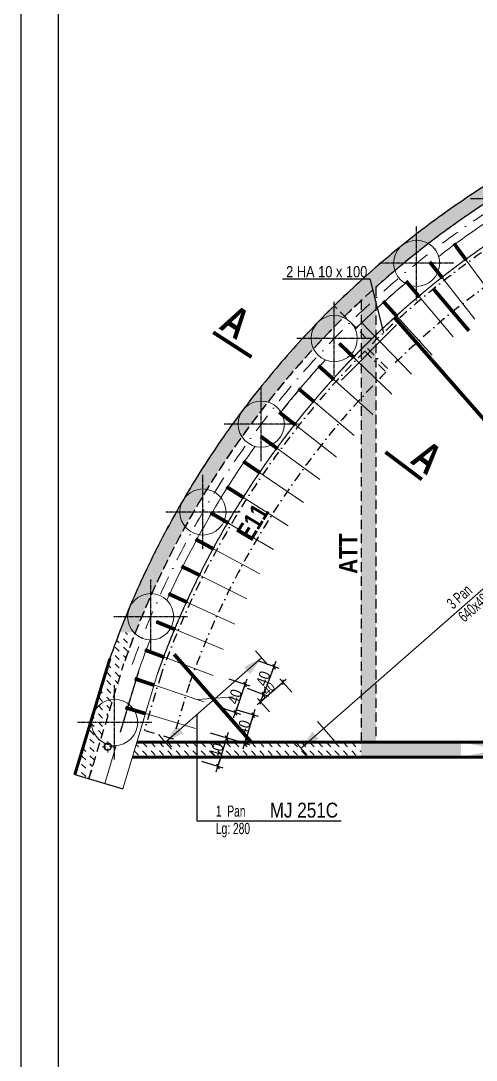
# Model space of a CAD drawing. Header units: millimetres. Extents: x 10483 to 17848, y -43633 to -39433.
# Drawn here: x 10483 to 11095, y -42596 to -41200 of the extents above; entities that cross this region are included whole.
import ezdxf
from ezdxf.enums import TextEntityAlignment as Align

# ---------------------------------------------------------------- set-up
doc = ezdxf.new("R2010")
doc.units = ezdxf.units.MM
doc.linetypes.add('CACHEX2', pattern=[19.05, 12.7, -6.35])
doc.linetypes.add('TIRETPTX2', pattern=[50.8, 25.4, -12.7, 0, -12.7])
for name, color, linetype in [('01-Cad  2', 1, 'Continuous'), ('01_ARMA_INF', 50, 'Continuous'), ('01_cote_gen', 4, 'Continuous'), ('01_isolant ext', 2, 'TIRETPTX2'), ('01_linteaux', 2, 'Continuous'), ('01_murs_sup', 2, 'CACHEX2'), ('01_resv', 32, 'Continuous'), ('01_texte', 230, 'Continuous'), ('AA_COTES', 2, 'Continuous')]:
    doc.layers.add(name, color=color, linetype=linetype)
for name, color, linetype, lineweight in [('01_murs_coup', 5, 'Continuous', 60), ('01_PIEUX', 5, 'Continuous', 60), ('01_tram_axes', 2, 'TIRETPTX2', 9), ('B Général', 7, 'Continuous', 5)]:
    doc.layers.add(name, color=color, linetype=linetype, lineweight=lineweight)
doc.styles.add('ARIAL NA', font='ARIALN.TTF')
doc.styles.add('impact', font='impact.ttf')
doc.styles.add('PATIO', font='ARIALN.TTF')
doc.styles.add('STYLE2', font='ARIALN.TTF')
doc.styles.add('Titre', font='ariblk.ttf')
doc.dimstyles.new('JB50', dxfattribs={"dimscale": 0.1, "dimtxt": 150, "dimasz": 15, "dimexe": 0.1, "dimexo": 0.1, "dimgap": 0.09, "dimtad": 1, "dimdec": 1, "dimdsep": 46, "dimtxsty": 'STYLE2', "dimblk1": 'BOND_G', "dimblk2": 'BOND_D', "dimsah": 1, "dimcen": 1.5, "dimdle": 0.01, "dimse1": 1, "dimse2": 1, "dimclrd": 4, "dimclre": 2, "dimclrt": 6, "dimazin": 2, "dimtfac": 2.333333, "dimtdec": 1, "dimtix": 1, "dimtmove": 2, "dimatfit": 3, "dimldrblk": 'BOND_G', "dimfxl": 1, "dimtolj": 1, "dimtzin": 0, "dimarcsym": 0})
doc.dimstyles.new('JB50res', dxfattribs={"dimscale": 0.1, "dimtxt": 120, "dimasz": 12, "dimexe": 0.1, "dimexo": 0.1, "dimgap": 0.09, "dimtad": 1, "dimdec": 1, "dimdsep": 46, "dimtxsty": 'STYLE2', "dimblk1": 'BOND_G', "dimblk2": 'BOND_D', "dimsah": 1, "dimcen": 1.5, "dimdle": 0.01, "dimse1": 1, "dimse2": 1, "dimclrd": 4, "dimclre": 2, "dimclrt": 6, "dimazin": 2, "dimtfac": 2.333333, "dimtdec": 1, "dimtix": 1, "dimtmove": 2, "dimatfit": 3, "dimldrblk": 'BOND_G', "dimfxl": 1, "dimtolj": 1, "dimtzin": 0, "dimarcsym": 0})
pattern_1 = [(135, (-1339.371, 5604.787), (-11.2253202, 9e-16), [7.9375, -7.9375])]

# ---------------------------------------------------------------- blocks, each defined once
blk = doc.blocks.new('EP')
at = {"layer": 'B Général', "color": 7, "linetype": 'Continuous', "lineweight": 5}
for p, q in [((-7.5, 0), (-2.5, 0)), ((0, 7.5), (0, 2.5)), ((7.5, 0), (2.5, 0)), ((0, -7.5), (0, -2.5))]:
    blk.add_line(p, q, dxfattribs=at)
at = {"layer": 'B Général', "color": 7, "linetype": 'Continuous', "lineweight": 5, "flags": 128}
for points in [[(-5, 0, -1), (5, 0, -1)], [(-4.3, 0, -1), (4.3, 0, -1)]]:
    blk.add_lwpolyline(points, format="xyb", close=True, dxfattribs=at)
blk = doc.blocks.new('BOND_G')
at = {"layer": 'AA_COTES', "color": 0}
for p, q in [((0, -5), (0, 15)), ((5, 0), (-5, 0)), ((1.77, 1.77), (-1.77, -1.77))]:
    blk.add_line(p, q, dxfattribs=at)
blk = doc.blocks.new('BOND_D')
at = {"layer": 'AA_COTES', "color": 0}
for p, q in [((5, 0), (-5, 0)), ((-1.77, -1.77), (1.77, 1.77)), ((0, 5), (0, -15))]:
    blk.add_line(p, q, dxfattribs=at)
blk = doc.blocks.new('*D5425')
at = {"layer": '01_resv', "color": 4, "lineweight": -2, "ltscale": 200, "transparency": 16777216}
blk.add_line((10806.1, -42113.8), (10834.4, -42089), dxfattribs=at)
at = {"layer": 'Defpoints', "color": 0, "ltscale": 200, "transparency": 16777216}
for p in [(10835.3, -42088.2), (10881.5, -42141), (10851.4, -42167.3)]:
    blk.add_point(p, dxfattribs=at)
at = {"layer": '01_resv', "color": 4, "lineweight": -2, "ltscale": 200, "transparency": 16777216, "xscale": 1.2, "yscale": 1.2, "zscale": 1.2}
for name, p, rotation in [('BOND_D', (10835.3, -42088.2), 41.21220924565888), ('BOND_G', (10805.2, -42114.6), 221.2122092456589)]:
    blk.add_blockref(name, p, dxfattribs=dict(at, rotation=rotation))
at = {"layer": '01_resv', "color": 6, "ltscale": 200, "transparency": 16777216, "insert": (10816.2, -42096.8), "char_height": 12, "attachment_point": 5, "rotation": 41.2122, "style": 'STYLE2'}
blk.add_mtext('\\A1;40', dxfattribs=at)
blk = doc.blocks.new('*D5397')
at = {"layer": '01_cote_gen', "color": 4, "lineweight": -2, "ltscale": 5, "transparency": 16777216}
blk.add_line((10759.1, -42164.5), (10748.5, -42200), dxfattribs=at)
at = {"layer": 'Defpoints', "color": 0, "ltscale": 5, "transparency": 16777216}
for p in [(10670.8, -42136.5), (10659.3, -42174.8), (10748, -42201.4)]:
    blk.add_point(p, dxfattribs=at)
at = {"layer": '01_cote_gen', "color": 4, "lineweight": -2, "ltscale": 5, "transparency": 16777216, "xscale": 1.5, "yscale": 1.5, "zscale": 1.5}
for name, p, rotation in [('BOND_G', (10759.5, -42163.1), 73.28031407098847), ('BOND_D', (10748, -42201.4), 253.2803140709885)]:
    blk.add_blockref(name, p, dxfattribs=dict(at, rotation=rotation))
at = {"layer": '01_cote_gen', "color": 6, "lineweight": 0, "ltscale": 5, "transparency": 16777216, "insert": (10746.4, -42180.1), "char_height": 15, "attachment_point": 5, "rotation": 73.2803, "style": 'STYLE2'}
blk.add_mtext('\\A1;40', dxfattribs=at)
blk = doc.blocks.new('*D5398')
at = {"layer": '01_cote_gen', "color": 4, "lineweight": -2, "ltscale": 5, "transparency": 16777216}
blk.add_line((10795.1, -42133.6), (10784.4, -42169), dxfattribs=at)
at = {"layer": 'Defpoints', "color": 0, "ltscale": 5, "transparency": 16777216}
for p in [(10662.9, -42092.4), (10651.4, -42130.6), (10784, -42170.5)]:
    blk.add_point(p, dxfattribs=at)
at = {"layer": '01_cote_gen', "color": 4, "lineweight": -2, "ltscale": 5, "transparency": 16777216, "xscale": 1.5, "yscale": 1.5, "zscale": 1.5}
for name, p, rotation in [('BOND_G', (10795.5, -42132.2), 73.28031407103259), ('BOND_D', (10784, -42170.5), 253.2803140710326)]:
    blk.add_blockref(name, p, dxfattribs=dict(at, rotation=rotation))
at = {"layer": '01_cote_gen', "color": 6, "lineweight": 0, "ltscale": 5, "transparency": 16777216, "insert": (10782.4, -42149.1), "char_height": 15, "attachment_point": 5, "rotation": 73.2803, "style": 'STYLE2'}
blk.add_mtext('\\A1;40', dxfattribs=at)
blk = doc.blocks.new('*D5399')
at = {"layer": '01_cote_gen', "color": 4, "lineweight": -2, "ltscale": 5, "transparency": 16777216}
blk.add_line((10783.8, -42092.6), (10772, -42127.6), dxfattribs=at)
at = {"layer": 'Defpoints', "color": 0, "ltscale": 5, "transparency": 16777216}
for p in [(10676.3, -42054.8), (10663.6, -42092.6), (10771.5, -42129.1)]:
    blk.add_point(p, dxfattribs=at)
at = {"layer": '01_cote_gen', "color": 4, "lineweight": -2, "ltscale": 5, "transparency": 16777216, "xscale": 1.5, "yscale": 1.5, "zscale": 1.5}
for name, p, rotation in [('BOND_G', (10784.3, -42091.2), 71.33441407104179), ('BOND_D', (10771.5, -42129.1), 251.3344140710418)]:
    blk.add_blockref(name, p, dxfattribs=dict(at, rotation=rotation))
at = {"layer": '01_cote_gen', "color": 6, "lineweight": 0, "ltscale": 5, "transparency": 16777216, "insert": (10770.6, -42107.7), "char_height": 15, "attachment_point": 5, "rotation": 71.3344, "style": 'STYLE2'}
blk.add_mtext('\\A1;40', dxfattribs=at)
blk = doc.blocks.new('*D5400')
at = {"layer": '01_cote_gen', "color": 4, "lineweight": -2, "ltscale": 5, "transparency": 16777216}
blk.add_line((10822.5, -42068.7), (10809.5, -42103.3), dxfattribs=at)
at = {"layer": 'Defpoints', "color": 0, "ltscale": 5, "transparency": 16777216}
for p in [(10691.1, -42017.6), (10677, -42055), (10809, -42104.7)]:
    blk.add_point(p, dxfattribs=at)
at = {"layer": '01_cote_gen', "color": 4, "lineweight": -2, "ltscale": 5, "transparency": 16777216, "xscale": 1.5, "yscale": 1.5, "zscale": 1.5}
for name, p, rotation in [('BOND_G', (10823.1, -42067.3), 69.38851407105818), ('BOND_D', (10809, -42104.7), 249.3885140710582)]:
    blk.add_blockref(name, p, dxfattribs=dict(at, rotation=rotation))
at = {"layer": '01_cote_gen', "color": 6, "lineweight": 0, "ltscale": 5, "transparency": 16777216, "insert": (10808.9, -42083.3), "char_height": 15, "attachment_point": 5, "rotation": 69.3885, "style": 'STYLE2'}
blk.add_mtext('\\A1;40', dxfattribs=at)

msp = doc.modelspace()

# ---------------------------------------------------------------- hatches: boundary and pattern name
at = {"layer": '01_murs_sup', "ltscale": 200}
h = msp.add_hatch(dxfattribs=at)
h.set_pattern_fill('DASH', color=256, scale=2.5, angle=135)
h.set_pattern_definition(pattern_1)
h.paths.add_polyline_path([(11821.61, -41389.99), (11687.26, -41389.99), (11687.26, -41248.6, -0.0095803), (11734.11, -41246.06), (11855.05, -41245.42), (11854.94, -41225.42), (11733.71, -41226.06, 0.3003693), (10615.8, -42021.33), (10637.27, -42021.33, -0.111323), (10940.03, -41575.78), (10940.03, -42021.33), (10960.03, -42021.33), (10960.03, -41557.47, -0.1614566), (11667.26, -41250.23), (11667.26, -41409.99), (11821.61, -41409.99)])
h.paths.add_polyline_path([(11397.08, -41704.73), (11362.08, -41704.73), (11362.08, -41739.73), (11397.08, -41739.73)], flags=17)
h.paths.add_polyline_path([(11587.52, -41677.73), (11552.52, -41677.73), (11552.52, -41712.73), (11587.52, -41712.73)], flags=17)
h = msp.add_hatch(dxfattribs=at)
h.set_pattern_fill('DASH', color=256, scale=2.5, angle=135)
h.set_pattern_definition(pattern_1)
edge = h.paths.add_edge_path()
edge.add_line((10555.68, -42212.21), (10574.84, -42217.96))
edge.add_line((10574.84, -42217.96), (10621.72, -42063.02))
edge.add_arc((11776.84, -42470.04), 1224.73, 158.5078, 160.58977, ccw=False)
edge.add_line((10637.27, -42021.33), (10615.8, -42021.33))
edge.add_arc((11776.95, -42470.2), 1244.88, 158.86486, 160.6054)
edge.add_line((10602.71, -42056.8), (10555.68, -42212.21))
h = msp.add_hatch(dxfattribs=at)
h.set_pattern_fill('DASH', color=256, scale=2.5, angle=135)
h.set_pattern_definition(pattern_1)
h.paths.add_polyline_path([(12401.02, -42578.05), (11990.11, -42578.05, 0.2561511), (11243.54, -42168.73), (10960.03, -42168.73), (10960.03, -42021.33), (10940.03, -42021.33), (10940.03, -42188.73), (11243.54, -42188.73, -0.2587896), (11977.82, -42596.05), (12109.12, -42596.05), (12109.12, -43016.38), (12129.12, -43016.38), (12129.12, -42596.05), (12401.12, -42596.1)])
h = msp.add_hatch(dxfattribs=at)
h.set_pattern_fill('DASH', color=256, scale=2.5, angle=135)
h.set_pattern_definition([(135, (7936.0636, -753.445), (-11.2253202, 9e-16), [7.9375, -7.9375])])
h.paths.add_polyline_path([(10940.13, -42168.73), (10639.19, -42168.73), (10633.18, -42188.73), (10940.13, -42188.73)])

# ---------------------------------------------------------------- linework, layer by layer
at = {"layer": '01-Cad  2'}
for p, q in [((10483.45, -39433.32, 9.99), (10483.45, -43633.32, -5.46)), ((10533.45, -39483.32, -0.3), (10533.45, -43583.32, -0.3))]:
    msp.add_line(p, q, dxfattribs=at)
at = {"layer": '01_ARMA_INF', "linetype": 'Continuous', "lineweight": 0}
for p, q in [((11122.85, -41577.78), (11064.82, -41498.81)), ((11092.93, -41600.5), (11032.25, -41523.55)), ((11063.8, -41624.23), (11000.54, -41549.38)), ((11035.49, -41648.93), (10969.73, -41576.27)), ((11008.03, -41674.58), (10939.84, -41604.2)), ((10981.47, -41701.15), (10910.93, -41633.12)), ((10955.82, -41728.6), (10883.01, -41663.01)), ((10931.11, -41756.91), (10856.12, -41693.82)), ((10907.39, -41786.04), (10830.29, -41725.54)), ((10884.66, -41815.96), (10805.56, -41758.11)), ((10862.97, -41846.64), (10781.95, -41791.5)), ((10842.33, -41878.03), (10759.48, -41825.68)), ((10822.76, -41910.1), (10738.19, -41860.6)), ((10804.3, -41942.83), (10718.09, -41896.22)), ((10786.96, -41976.16), (10699.22, -41932.51)), ((10770.76, -42010.06), (10681.59, -41969.41)), ((10755.72, -42044.49), (10665.22, -42006.89)), ((10741.86, -42079.41), (10650.13, -42044.91)), ((10729.19, -42114.78), (10636.35, -42083.41)), ((10717.73, -42150.56), (10623.88, -42122.36))]:
    msp.add_line(p, q, dxfattribs=at)
at = {"layer": '01_ARMA_INF', "linetype": 'Continuous', "lineweight": 0, "const_width": 5, "flags": 128}
for points in [[(11081.4, -41521.37), (11064.82, -41498.81)], [(11049.59, -41545.53), (11032.25, -41523.55)], [(11018.61, -41570.76), (11000.54, -41549.38)], [(10988.52, -41597.03), (10969.73, -41576.27)], [(10984.97, -41598.11), (11407.97, -42080.78)], [(10931.08, -41652.56), (10910.93, -41633.12)], [(10903.81, -41681.75), (10883.01, -41663.01)], [(10877.55, -41711.85), (10856.12, -41693.82)], [(10852.32, -41742.83), (10830.29, -41725.54)], [(10828.16, -41774.64), (10805.56, -41758.11)], [(10805.1, -41807.26), (10781.95, -41791.5)], [(10783.15, -41840.64), (10759.48, -41825.68)], [(10762.35, -41874.74), (10738.19, -41860.6)], [(10742.72, -41909.54), (10718.09, -41896.22)], [(10724.29, -41944.98), (10699.22, -41932.51)], [(10707.07, -41981.02), (10681.59, -41969.41)], [(10691.08, -42017.63), (10665.22, -42006.89)], [(10676.34, -42054.76), (10650.13, -42044.91)], [(10689.29, -42050.72), (10792.71, -42168.73)], [(10662.88, -42092.37), (10636.35, -42083.41)], [(10650.69, -42130.42), (10623.88, -42122.36)]]:
    msp.add_lwpolyline(points, dxfattribs=at)
at = {"layer": '01_isolant ext', "ltscale": 0.5}
for p, q in [((10948.67, -41639.79), (10977.04, -41667.99)), ((10945.27, -41643.46), (10973.51, -41671.53)), ((10671.7, -42077.87), (10649.11, -42153.08)), ((10709.72, -42090.33), (10687.42, -42164.59)), ((10687.42, -42164.59), (10649.11, -42153.08))]:
    msp.add_line(p, q, dxfattribs=at)
for centre, radius, start, end in [((11776.91, -42470.04), 1172.73, 103.97615, 134.93067), ((11776.91, -42470.04), 1132.73, 103.97615, 134.92204), ((11773.47, -42468.35), 1168.92, 135.11472, 160.48508), ((11773.47, -42468.35), 1128.92, 135.11472, 160.48508)]:
    msp.add_arc(centre, radius, start, end, dxfattribs=at)
at = {"layer": '01_linteaux', "linetype": 'TIRETPTX2', "ltscale": 0.01}
for p, q in [((11187.06, -41438.7), (11087.06, -41438.7)), ((11187.07, -41438.66), (11087.07, -41438.66)), ((11014.78, -41575.43), (11014.78, -41475.43)), ((11064.78, -41525.43), (10964.78, -41525.43)), ((10904.12, -41676.62), (10904.12, -41576.62)), ((10954.12, -41626.62), (10854.12, -41626.62)), ((10806.18, -41791.47), (10806.18, -41691.47)), ((10856.18, -41741.47), (10756.18, -41741.47)), ((10727.88, -41909.58), (10727.88, -41809.58)), ((10777.88, -41859.58), (10677.88, -41859.58)), ((10657.78, -42050.28), (10657.78, -41950.28)), ((10707.78, -42000.28), (10607.78, -42000.28)), ((10609.32, -42192.24), (10609.32, -42092.24)), ((10659.32, -42142.24), (10559.32, -42142.24))]:
    msp.add_line(p, q, dxfattribs=at)
at = {"layer": '01_linteaux', "linetype": 'CACHEX2', "lineweight": 0, "ltscale": 2, "const_width": 5, "flags": 128}
msp.add_lwpolyline([(11084.99, -41616.22), (11037.84, -41560.42)], dxfattribs=at)
at = {"layer": '01_murs_coup', "ltscale": 0.1}
for p, q in [((10555.75, -42212.23), (10602.78, -42056.8)), ((11255.33, -42168.73), (10639.19, -42168.73)), ((11243.62, -42188.73), (10633.18, -42188.73))]:
    msp.add_line(p, q, dxfattribs=at)
at = {"layer": '01_murs_coup', "linetype": 'Continuous', "lineweight": 5}
msp.add_line((10641.37, -42073.7), (10616.89, -42155.26), dxfattribs=at)
at = {"layer": '01_murs_sup'}
for p, q in [((10960.13, -41557.47), (10960.13, -42168.73)), ((10947.68, -41626.71), (10904.21, -41582.5)), ((10940.13, -41575.78), (10940.13, -41641.29)), ((10940.13, -41641.29), (10940.13, -42168.73)), ((10574.84, -42217.96), (10621.72, -42063.02)), ((10641.37, -42073.7), (10616.89, -42155.26)), ((11243.54, -42168.73), (10960.13, -42168.73)), ((10574.91, -42217.99), (10583.76, -42188.73)), ((11243.54, -42188.73), (10940.13, -42188.73))]:
    msp.add_line(p, q, dxfattribs=at)
at = {"layer": '01_murs_sup', "ltscale": 0.05}
msp.add_line((10641.37, -42073.7), (10616.89, -42155.26), dxfattribs=at)
at = {"layer": '01_murs_sup'}
for centre, radius, start, end in [((11776.95, -42470.2), 1244.88, 91.99024, 160.6054), ((11776.91, -42470.04), 1224.73, 92.01413, 160.58977), ((11776.96, -42470.1), 1224.78, 95.13881, 131.82964), ((11776.91, -42470.04), 1202.73, 130.27211, 134.60621), ((11776.98, -42470.3), 1224.95, 133.0921, 160.58025), ((11776.91, -42470.04), 1202.73, 137.35511, 141.68921)]:
    msp.add_arc(centre, radius, start, end, dxfattribs=at)
at = {"layer": '01_murs_sup', "ltscale": 200}
msp.add_arc((11776.91, -42470.04), 1244.73, 91.99788, 160.61055, dxfattribs=at)
at = {"layer": '01_murs_sup', "ltscale": 0.05}
msp.add_arc((11776.91, -42470.04), 1177.73, 91.99066, 160.46959, dxfattribs=at)
at = {"layer": '01_PIEUX', "linetype": 'Continuous', "lineweight": 5}
for p, q in [((10987.79, -41608.17), (10913.77, -41682.65)), ((10666.95, -42076.32), (10620.3, -42231.62)), ((10666.95, -42076.31), (10639.19, -42168.73)), ((10611.52, -42173.16), (10596.16, -42224.37))]:
    msp.add_line(p, q, dxfattribs=at)
for centre in [(11014.78, -41525.43), (10904.12, -41626.62), (10806.18, -41741.47), (10727.88, -41859.58), (10657.78, -42000.28), (10609.32, -42142.24)]:
    msp.add_circle(centre, 31, dxfattribs=at)
for radius, start, end in [(1177.73, 87.94572, 160.46959), (1202.73, 123.18911, 127.52321), (1202.73, 130.27211, 134.60621), (1202.73, 137.35511, 141.68921), (1202.73, 144.48502, 155.85521), (1202.73, 158.60411, 160.75961)]:
    msp.add_arc((11776.91, -42470.04), radius, start, end, dxfattribs=at)
at = {"layer": '01_resv', "ltscale": 200}
msp.add_line((10555.75, -42212.23), (10620.3, -42231.62), dxfattribs=at)
msp.add_solid([(11174.12, -42168.73), (11174.12, -42188.73), (11074.12, -42188.73), (11074.12, -42168.73)], dxfattribs=at)
at = {"layer": '01_texte'}
for p, q in [((10834.79, -41546.43), (10952.01, -41546.43)), ((10952.01, -41546.43), (10970.06, -41618.99))]:
    msp.add_line(p, q, dxfattribs=at)
at = {"layer": '01_texte', "linetype": 'Continuous', "lineweight": 0}
for p, q in [((10859.65, -42176.73), (11341.1, -41755.07)), ((10677.47, -42168.73), (10806.69, -42055.56)), ((10798.47, -42046.17), (10814.91, -42064.94)), ((10798.47, -42046.17), (10814.91, -42064.94)), ((10721.03, -42111.29), (10768.79, -42108.03)), ((10881.51, -42140.99), (10905.81, -42168.73)), ((10669.25, -42159.34), (10685.69, -42178.12)), ((10669.25, -42159.34), (10685.69, -42178.12)), ((10851.42, -42167.34), (10867.87, -42186.12)), ((10851.42, -42167.34), (10867.87, -42186.12)), ((10851.42, -42167.34), (10867.87, -42186.12)), ((10851.42, -42167.35), (10867.87, -42186.12))]:
    msp.add_line(p, q, dxfattribs=at)
at = {"layer": '01_texte', "ltscale": 5}
for p, q in [((10719.55, -42131.87), (10719.55, -42274.43)), ((10719.55, -42274.43), (10913.55, -42274.43))]:
    msp.add_line(p, q, dxfattribs=at)
at = {"layer": '01_texte', "const_width": 5, "flags": 128}
for points in [[(10741.73, -41618.18), (10793.07, -41651.38)], [(11021.8, -41815.92), (10972.99, -41779.11)]]:
    msp.add_lwpolyline(points, dxfattribs=at)
at = {"layer": '01_texte', "linetype": 'Continuous', "lineweight": 0}
for points in [[(10806.69, -42055.56), (10782.8, -42067.89), (10787.06, -42072.75)], [(10806.69, -42055.56), (10791.31, -42077.61), (10787.06, -42072.75)], [(10677.47, -42168.73), (10692.84, -42146.68), (10697.1, -42151.54)], [(10677.47, -42168.73), (10701.36, -42156.4), (10697.1, -42151.54)], [(10859.65, -42176.73), (10875.02, -42154.68), (10879.28, -42159.54)], [(10859.65, -42176.73), (10883.53, -42164.4), (10879.28, -42159.54)]]:
    msp.add_solid(points, dxfattribs=at)
at = {"layer": '01_tram_axes'}
msp.add_arc((11776.91, -42470.04), 1213.73, 91.99092, 160.61055, dxfattribs=at)

# ---------------------------------------------------------------- block references
at = {"layer": 'B Général', "color": 7}
msp.add_blockref('EP', (10600.15, -42174.94), dxfattribs=at)

# ---------------------------------------------------------------- texts
at = {"layer": '01_texte', "style": 'ARIAL NA'}
msp.add_text('2 HA 10 x 100', height=15, dxfattribs=at).set_placement((10839.63, -41544.26))
at = {"layer": '01_texte', "style": 'impact'}
for rotation, p in [(327.10514, (10747.99, -41612.28)), (322.98268, (11004.66, -41792.53))]:
    msp.add_text('A', height=40, rotation=rotation, dxfattribs=at).set_placement(p)
msp.add_text('E11', height=25, rotation=58.92642, dxfattribs=at).set_placement((10811.69, -41883.56), align=Align.BOTTOM_CENTER)
at = {"layer": '01_texte', "style": 'Titre', "width": 0.7}
msp.add_text('ATT ', height=25, rotation=90, dxfattribs=at).set_placement((10942.84, -41911.61), align=Align.BOTTOM_CENTER)
at = {"layer": '01_texte', "ltscale": 5, "style": 'PATIO', "width": 0.8}
for s, p in [('3 Pan', (11063.47, -41990.86)), ('640x480', (11078.85, -42008.42))]:
    msp.add_text(s, height=15, rotation=41.21221, dxfattribs=at).set_placement(p)
for s, p in [('1  Pan', (10745.29, -42268.89)), ('Lg: 280', (10745.29, -42292.23))]:
    msp.add_text(s, height=15, dxfattribs=at).set_placement(p)
at = {"layer": '01_texte', "ltscale": 5, "style": 'PATIO'}
msp.add_text('MJ 251C', height=20, dxfattribs=at).set_placement((10817.63, -42270.1))

# ---------------------------------------------------------------- dimensions: what is measured, and where the dimension line sits
at = {"layer": '01_cote_gen', "lineweight": 0, "ltscale": 5}
for p1, p2, distance, picture, middle in [((10691.08, -42017.63), (10677.02, -42055.02), 141.02, '*D5400', (10808.86, -42083.27)), ((10676.34, -42054.76), (10663.56, -42092.6), 113.92, '*D5399', (10770.61, -42107.69)), ((10662.88, -42092.37), (10651.38, -42130.63), 138.47, '*D5398', (10782.41, -42149.13))]:
    dim = msp.add_aligned_dim(p1=p1, p2=p2, distance=distance, text='40', dimstyle='JB50', dxfattribs=at)
    dim.commit()
    dim.dimension.update_dxf_attribs({"geometry": picture, "text_midpoint": middle})
dim = msp.add_aligned_dim(p1=(10670.79, -42136.46), p2=(10659.28, -42174.76), distance=92.66, dimstyle='JB50', dxfattribs=at)
dim.commit()
dim.dimension.update_dxf_attribs({"geometry": '*D5397', "text_midpoint": (10746.43, -42180.06)})
at = {"layer": '01_resv', "ltscale": 200}
dim = msp.add_aligned_dim(p1=(10851.42, -42167.34), p2=(10881.51, -42140.99), distance=70.13, dimstyle='JB50res', dxfattribs=at)
dim.commit()
dim.dimension.update_dxf_attribs({"geometry": '*D5425', "text_midpoint": (10816.22, -42096.8)})

doc.saveas('drawing.dxf')
